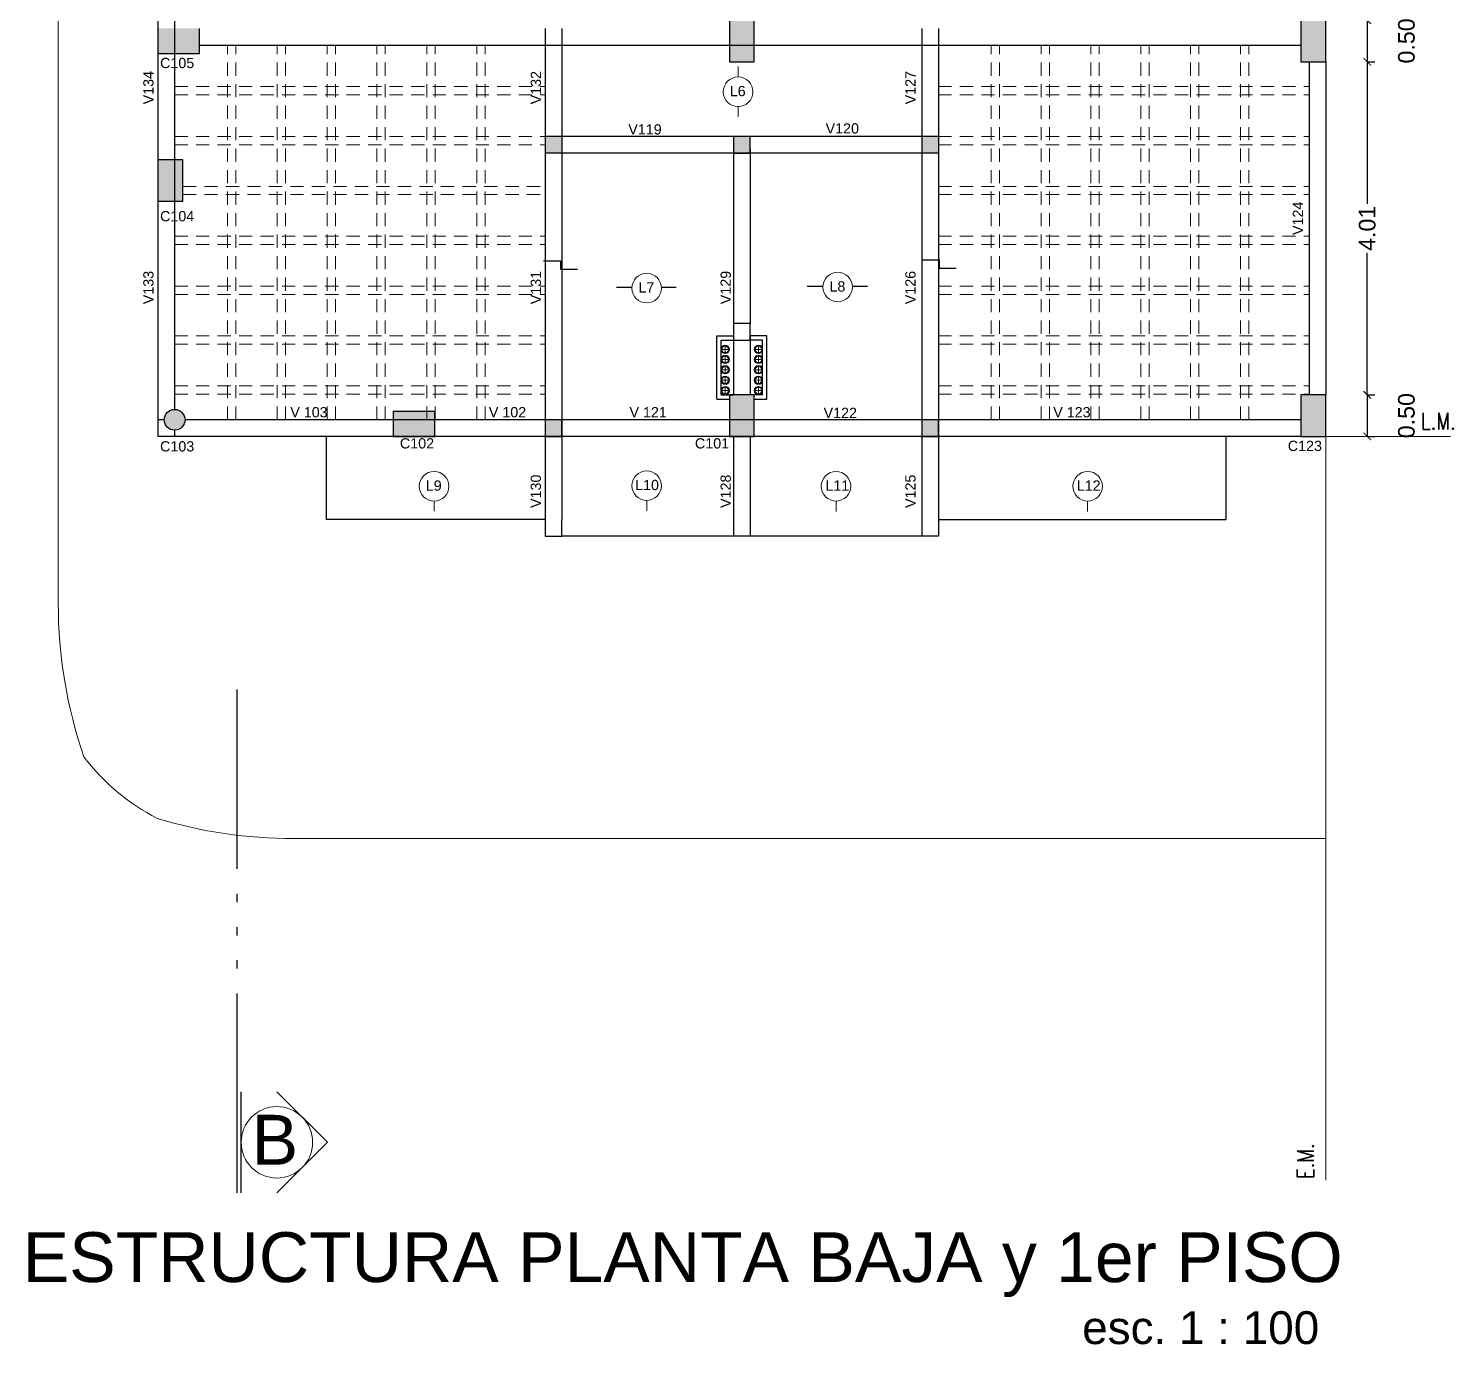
# Model space of a CAD drawing. Header units: millimetres. Extents: x 1578 to 2210, y 899 to 1032.
# Drawn here: x 2026.3 to 2043.44, y 975.7 to 991.54 of the extents above; entities that cross this region are included whole.
import ezdxf

# ---------------------------------------------------------------- set-up
doc = ezdxf.new("R2010")
doc.units = ezdxf.units.MM
doc.linetypes.add('ACAD_ISO05W100', pattern=[36, 24, -3, 0, -3, 0, -3, 0, -3])
doc.linetypes.add('HIDDEN2', pattern=[4.7625, 3.175, -1.5875])
for name, color, linetype, lineweight in [('COTAS', 7, 'Continuous', 15), ('ESTRUCTURA', 3, 'Continuous', 30), ('LINEA DE CORTE', 7, 'ACAD_ISO05W100', 60), ('MUROS', 1, 'Continuous', 30), ('PISOS', 9, 'Continuous', 9), ('TECHOS', 7, 'HIDDEN2', 15), ('TRAMAS', 7, 'Continuous', 15), ('UMBRALES', 7, 'Continuous', 18)]:
    doc.layers.add(name, color=color, linetype=linetype, lineweight=lineweight)
doc.layers.add('Hierros', color=252, linetype='Continuous')
doc.styles.add('ROMANS', font='romans', dxfattribs={"height": 0.06})
doc.styles.add('STYLE1', font='ARIAL.TTF')
doc.dimstyles.get("Standard").update_dxf_attribs({"dimscale": 0, "dimtxt": 0.2, "dimasz": 0.09, "dimexe": 0.09, "dimexo": 0.5, "dimgap": 0.05, "dimtad": 0, "dimzin": 0, "dimdsep": 46, "dimtxsty": 'STYLE1', "dimblk1": 'ARCHTICK', "dimblk2": 'ARCHTICK', "dimsah": 1, "dimcen": 0, "dimadec": 0, "dimazin": 0, "dimtfac": 1, "dimtofl": 0, "dimtmove": 2, "dimatfit": 3, "dimldrblk": 'ARCHTICK', "dimfxl": 1, "dimtolj": 1, "dimtzin": 0, "dimarcsym": 0})

# ---------------------------------------------------------------- blocks, each defined once
blk = doc.blocks.new('_ARCHTICK')
at = {"color": 0, "linetype": 'ByBlock', "const_width": 0.15}
blk.add_lwpolyline([(-0.5, -0.5), (0.5, 0.5)], dxfattribs=at)
blk = doc.blocks.new('*D324')
at = {"layer": 'COTAS', "color": 0, "lineweight": -2}
for p, q in [((2042.404, 991.64), (2042.494, 991.64)), ((2042.404, 991.64), (2042.404, 991.14)), ((2042.404, 991.14), (2042.494, 991.14))]:
    blk.add_line(p, q, dxfattribs=at)
at = {"layer": 'DEFPOINTS', "color": 0}
for p in [(2041.904, 991.64), (2041.904, 991.14), (2042.404, 991.14)]:
    blk.add_point(p, dxfattribs=at)
at = {"layer": 'COTAS', "color": 0, "lineweight": -2, "xscale": 0.09, "yscale": 0.09, "zscale": 0.09}
for p, rotation in [((2042.404, 991.64), 90), ((2042.404, 991.14), 270)]:
    blk.add_blockref('_ARCHTICK', p, dxfattribs=dict(at, rotation=rotation))
at = {"layer": 'COTAS', "color": 0, "insert": (2042.876, 991.39), "char_height": 0.2, "attachment_point": 5, "rotation": 90, "style": 'STYLE1'}
blk.add_mtext('\\A1;0.50', dxfattribs=at)
blk = doc.blocks.new('*D325')
at = {"layer": 'COTAS', "color": 0, "lineweight": -2}
for p, q in [((2042.404, 991.14), (2042.494, 991.14)), ((2042.404, 991.14), (2042.404, 989.429)), ((2042.404, 987.13), (2042.404, 988.84)), ((2042.404, 987.13), (2042.494, 987.13))]:
    blk.add_line(p, q, dxfattribs=at)
at = {"layer": 'DEFPOINTS', "color": 0}
for p in [(2041.904, 991.14), (2041.904, 987.13), (2042.404, 987.13)]:
    blk.add_point(p, dxfattribs=at)
at = {"layer": 'COTAS', "color": 0, "lineweight": -2, "xscale": 0.09, "yscale": 0.09, "zscale": 0.09}
for p, rotation in [((2042.404, 991.14), 90), ((2042.404, 987.13), 270)]:
    blk.add_blockref('_ARCHTICK', p, dxfattribs=dict(at, rotation=rotation))
at = {"layer": 'COTAS', "color": 0, "insert": (2042.404, 989.135), "char_height": 0.2, "attachment_point": 5, "rotation": 90, "style": 'STYLE1'}
blk.add_mtext('\\A1;4.01', dxfattribs=at)
blk = doc.blocks.new('*D326')
at = {"layer": 'COTAS', "color": 0, "lineweight": -2}
for p, q in [((2042.404, 987.13), (2042.494, 987.13)), ((2042.404, 987.13), (2042.404, 986.63)), ((2042.404, 986.63), (2042.494, 986.63))]:
    blk.add_line(p, q, dxfattribs=at)
at = {"layer": 'DEFPOINTS', "color": 0}
for p in [(2041.904, 987.13), (2041.904, 986.63), (2042.404, 986.63)]:
    blk.add_point(p, dxfattribs=at)
at = {"layer": 'COTAS', "color": 0, "lineweight": -2, "xscale": 0.09, "yscale": 0.09, "zscale": 0.09}
for p, rotation in [((2042.404, 987.13), 90), ((2042.404, 986.63), 270)]:
    blk.add_blockref('_ARCHTICK', p, dxfattribs=dict(at, rotation=rotation))
at = {"layer": 'COTAS', "color": 0, "insert": (2042.876, 986.88), "char_height": 0.2, "attachment_point": 5, "rotation": 90, "style": 'STYLE1'}
blk.add_mtext('\\A1;0.50', dxfattribs=at)

msp = doc.modelspace()

# ---------------------------------------------------------------- hatches: boundary and pattern name
at = {"layer": 'PISOS', "ltscale": 0.05}
h = msp.add_hatch(color=256, dxfattribs=at)
h.paths.add_polyline_path([(2041.604, 986.63), (2041.904, 986.63), (2041.904, 987.13), (2041.604, 987.13)])
h.paths.add_polyline_path([(2034.729, 986.63), (2035.029, 986.63), (2035.029, 987.13), (2034.979, 987.13), (2034.729, 987.13)])
h.paths.add_polyline_path([(2030.684, 986.93), (2030.684, 986.63), (2031.184, 986.63), (2031.184, 986.93)])
h.paths.add_polyline_path([(2027.854, 989.46), (2028.154, 989.46), (2028.154, 989.96), (2027.854, 989.96)])
h.paths.add_polyline_path([(2028.354, 991.24), (2028.354, 991.54), (2027.854, 991.54), (2027.854, 991.24)])
h.paths.add_polyline_path([(2027.854, 997.073), (2027.854, 996.773), (2028.354, 996.773), (2028.354, 997.073)])
h.paths.add_polyline_path([(2035.029, 994.723), (2034.729, 994.723), (2034.729, 994.223), (2035.029, 994.223)])
h.paths.add_polyline_path([(2034.729, 997.173), (2034.729, 996.673), (2035.029, 996.673), (2035.029, 997.173)])
h.paths.add_polyline_path([(2034.729, 991.14), (2035.029, 991.14), (2035.029, 991.64), (2034.729, 991.64)])
h.paths.add_polyline_path([(2041.604, 996.673), (2041.904, 996.673), (2041.904, 997.173), (2041.604, 997.173)])
h.paths.add_polyline_path([(2041.604, 1002.34), (2041.904, 1002.34), (2041.904, 1002.84), (2041.604, 1002.84)])
h.paths.add_polyline_path([(2041.604, 1006.29), (2041.904, 1006.29), (2041.904, 1006.79), (2041.604, 1006.79)])
h.paths.add_polyline_path([(2034.729, 1006.29), (2035.029, 1006.29), (2035.029, 1006.79), (2034.729, 1006.79)])
h.paths.add_polyline_path([(2028.354, 1006.79), (2027.854, 1006.79), (2027.854, 1006.49), (2028.354, 1006.49)])
for points in [[(2041.904, 991.64), (2041.604, 991.64), (2041.604, 991.14), (2041.904, 991.14)], [(2027.929, 986.83, 1), (2028.179, 986.83, 1)]]:
    msp.add_hatch(color=256, dxfattribs=at).paths.add_polyline_path(points)
h = msp.add_hatch(color=256, dxfattribs=at)
h.paths.add_polyline_path([(2032.714, 986.83), (2032.514, 986.83), (2032.514, 986.63), (2032.714, 986.63)])
h.paths.add_polyline_path([(2032.714, 990.24), (2032.514, 990.24), (2032.514, 990.04), (2032.714, 990.04)])
h.paths.add_polyline_path([(2037.244, 990.24), (2037.044, 990.24), (2037.044, 990.04), (2037.244, 990.04)])
h.paths.add_polyline_path([(2037.244, 986.83), (2037.044, 986.83), (2037.044, 986.63), (2037.244, 986.63)])
h.paths.add_polyline_path([(2034.979, 990.24), (2034.779, 990.24), (2034.779, 990.04), (2034.979, 990.04)])

# ---------------------------------------------------------------- linework, layer by layer
at = {"layer": 'COTAS'}
for p, q in [((2034.834, 990.956), (2034.834, 991.081)), ((2034.834, 990.475), (2034.834, 990.6)), ((2031.176, 985.729), (2031.176, 985.854)), ((2033.734, 985.734), (2033.734, 985.859)), ((2036.012, 985.727), (2036.012, 985.852)), ((2039.04, 985.727), (2039.04, 985.852))]:
    msp.add_line(p, q, dxfattribs=at)
at = {"layer": 'COTAS', "ltscale": 0.1}
for p, q in [((2034.629, 987.678), (2034.729, 987.678)), ((2034.679, 987.628), (2034.679, 987.728)), ((2034.679, 987.507), (2034.679, 987.607)), ((2035.129, 987.678), (2035.029, 987.678)), ((2035.079, 987.628), (2035.079, 987.728)), ((2035.079, 987.507), (2035.079, 987.607)), ((2034.629, 987.557), (2034.729, 987.557)), ((2034.629, 987.432), (2034.729, 987.432)), ((2034.679, 987.382), (2034.679, 987.482)), ((2035.129, 987.557), (2035.029, 987.557)), ((2035.129, 987.432), (2035.029, 987.432)), ((2035.079, 987.382), (2035.079, 987.482)), ((2034.629, 987.307), (2034.729, 987.307)), ((2034.679, 987.257), (2034.679, 987.357)), ((2035.129, 987.307), (2035.029, 987.307)), ((2035.079, 987.257), (2035.079, 987.357)), ((2034.629, 987.182), (2034.729, 987.182)), ((2034.679, 987.132), (2034.679, 987.232)), ((2035.129, 987.182), (2035.029, 987.182)), ((2035.079, 987.132), (2035.079, 987.232))]:
    msp.add_line(p, q, dxfattribs=at)
at = {"layer": 'COTAS', "ltscale": 0.05}
for p, q in [((2034.579, 987.34), (2034.579, 987.201)), ((2034.579, 987.34), (2034.579, 987.201)), ((2042.404, 986.63), (2042.715, 986.63))]:
    msp.add_line(p, q, dxfattribs=at)
for centre in [(2034.834, 990.778), (2033.734, 988.415), (2036.032, 988.428), (2031.176, 986.03), (2033.734, 986.037), (2036.012, 986.03), (2039.04, 986.03)]:
    msp.add_circle(centre, 0.178, dxfattribs=at)
at = {"layer": 'COTAS', "ltscale": 0.1}
msp.add_circle((2029.285, 978.134), 0.43, dxfattribs=at)
at = {"layer": 'ESTRUCTURA'}
for p, q in [((2027.854, 1006.54), (2027.854, 990.01)), ((2028.054, 1006.54), (2028.054, 990.01))]:
    msp.add_line(p, q, dxfattribs=at)
at = {"layer": 'ESTRUCTURA', "ltscale": 0.05}
for p, q in [((2027.854, 1006.49), (2027.854, 986.63)), ((2028.054, 1005.19), (2028.054, 986.955)), ((2034.729, 991.64), (2034.729, 991.14)), ((2035.029, 991.14), (2035.029, 991.64)), ((2041.604, 991.64), (2041.604, 991.14)), ((2041.904, 991.14), (2041.904, 991.64)), ((2027.854, 991.54), (2027.854, 991.24)), ((2028.354, 991.24), (2028.354, 991.54)), ((2032.514, 991.54), (2032.514, 985.63)), ((2032.714, 991.54), (2032.714, 985.63)), ((2037.044, 991.54), (2037.044, 986.83)), ((2037.244, 991.54), (2037.244, 986.83)), ((2027.854, 991.24), (2028.354, 991.24)), ((2028.354, 991.34), (2041.604, 991.34)), ((2034.729, 991.14), (2035.029, 991.14)), ((2041.604, 991.14), (2041.904, 991.14)), ((2041.704, 991.14), (2041.704, 987.13)), ((2041.904, 991.14), (2041.904, 987.13)), ((2037.244, 990.24), (2032.514, 990.24)), ((2034.779, 990.24), (2034.779, 990.04)), ((2034.979, 990.24), (2034.779, 990.24)), ((2034.979, 990.04), (2034.979, 990.24)), ((2037.244, 990.04), (2032.514, 990.04)), ((2034.779, 990.09), (2034.779, 987.99)), ((2034.779, 990.04), (2034.979, 990.04)), ((2034.979, 990.09), (2034.979, 987.99)), ((2028.154, 989.96), (2027.854, 989.96)), ((2028.154, 989.46), (2028.154, 989.96)), ((2027.854, 989.46), (2028.154, 989.46)), ((2034.779, 987.99), (2034.779, 987.79)), ((2034.979, 987.99), (2034.779, 987.99)), ((2034.979, 987.79), (2034.979, 987.99)), ((2034.779, 987.79), (2034.979, 987.79)), ((2035.029, 987.13), (2034.729, 987.13)), ((2034.729, 987.13), (2034.729, 986.63)), ((2035.029, 987.13), (2034.729, 987.13)), ((2035.029, 986.63), (2035.029, 987.13)), ((2041.904, 987.13), (2041.604, 987.13)), ((2041.604, 987.13), (2041.604, 986.63)), ((2041.904, 986.63), (2041.904, 987.13)), ((2030.684, 986.93), (2030.684, 986.63)), ((2031.184, 986.93), (2030.684, 986.93)), ((2031.184, 986.63), (2031.184, 986.93)), ((2027.929, 986.83), (2027.854, 986.83)), ((2041.604, 986.83), (2028.179, 986.83)), ((2041.604, 986.83), (2031.184, 986.83)), ((2032.514, 986.83), (2032.514, 986.63)), ((2032.714, 986.83), (2032.514, 986.83)), ((2032.714, 986.63), (2032.714, 986.83)), ((2037.044, 986.83), (2037.044, 985.43)), ((2037.044, 986.83), (2037.044, 986.63)), ((2037.244, 986.83), (2037.044, 986.83)), ((2037.244, 986.83), (2037.244, 985.43)), ((2037.244, 986.63), (2037.244, 986.83)), ((2041.604, 986.63), (2027.854, 986.63)), ((2028.054, 986.705), (2028.054, 986.63)), ((2029.879, 986.63), (2029.879, 985.63)), ((2030.684, 986.63), (2031.184, 986.63)), ((2032.514, 986.63), (2032.714, 986.63)), ((2034.729, 986.63), (2035.029, 986.63)), ((2034.779, 986.63), (2034.779, 985.43)), ((2034.979, 986.63), (2034.979, 985.43)), ((2037.044, 986.63), (2037.244, 986.63)), ((2040.704, 986.63), (2040.704, 985.63)), ((2041.604, 986.63), (2041.904, 986.63)), ((2032.514, 985.63), (2029.879, 985.63)), ((2032.514, 985.63), (2032.514, 985.43)), ((2032.714, 985.43), (2032.714, 985.63)), ((2037.244, 985.63), (2040.704, 985.63)), ((2032.514, 985.43), (2032.714, 985.43)), ((2037.244, 985.43), (2032.714, 985.43))]:
    msp.add_line(p, q, dxfattribs=at)
at = {"layer": 'ESTRUCTURA', "ltscale": 0.1}
msp.add_circle((2028.054, 986.83), 0.125, dxfattribs=at)
at = {"layer": 'Hierros'}
for p, q in [((2033.369, 988.425), (2033.552, 988.425)), ((2033.908, 988.425), (2034.09, 988.425)), ((2035.667, 988.437), (2035.85, 988.437)), ((2036.206, 988.437), (2036.389, 988.437))]:
    msp.add_line(p, q, dxfattribs=at)
at = {"layer": 'LINEA DE CORTE', "lineweight": -2, "ltscale": 0.1}
msp.add_line((2028.805, 977.525), (2028.805, 983.583), dxfattribs=at)
at = {"layer": 'MUROS'}
for p, q in [((2032.491, 988.743), (2032.696, 988.743)), ((2032.696, 988.743), (2032.696, 988.643)), ((2032.696, 988.643), (2032.9, 988.643)), ((2037.048, 988.756), (2037.252, 988.756)), ((2037.252, 988.756), (2037.252, 988.656)), ((2037.252, 988.656), (2037.457, 988.656)), ((2034.579, 987.08), (2034.579, 987.84)), ((2034.579, 987.84), (2034.779, 987.84)), ((2034.629, 987.13), (2034.629, 987.79)), ((2034.629, 987.79), (2034.779, 987.79)), ((2034.779, 987.84), (2034.779, 987.13)), ((2034.979, 987.84), (2034.979, 987.13)), ((2035.179, 987.84), (2034.979, 987.84)), ((2035.129, 987.79), (2034.979, 987.79)), ((2035.129, 987.13), (2035.129, 987.79)), ((2035.179, 987.08), (2035.179, 987.84)), ((2034.779, 987.73), (2034.779, 987.13)), ((2034.979, 987.73), (2034.979, 987.13)), ((2034.629, 987.13), (2034.779, 987.13)), ((2035.129, 987.13), (2034.979, 987.13)), ((2034.579, 987.08), (2034.729, 987.08)), ((2035.029, 987.08), (2035.179, 987.08)), ((2037.244, 986.83), (2037.044, 986.83))]:
    msp.add_line(p, q, dxfattribs=at)
at = {"layer": 'MUROS', "color": 0, "ltscale": 0.15}
for p, q in [((2028.855, 977.525), (2028.855, 978.742)), ((2029.285, 978.742), (2029.894, 978.134)), ((2029.285, 977.525), (2029.894, 978.134))]:
    msp.add_line(p, q, dxfattribs=at)
at = {"layer": 'TECHOS', "ltscale": 0.05}
for p, q in [((2028.689, 986.83), (2028.689, 991.34)), ((2028.789, 986.83), (2028.789, 991.34)), ((2029.289, 986.83), (2029.289, 991.34)), ((2029.389, 986.83), (2029.389, 991.34)), ((2029.889, 986.83), (2029.889, 991.34)), ((2029.989, 986.83), (2029.989, 991.34)), ((2030.489, 986.83), (2030.489, 991.34)), ((2030.589, 986.83), (2030.589, 991.34)), ((2031.089, 986.83), (2031.089, 991.34)), ((2031.189, 986.83), (2031.189, 991.34)), ((2031.689, 986.83), (2031.689, 991.34)), ((2031.789, 986.83), (2031.789, 991.34)), ((2037.879, 986.83), (2037.879, 991.34)), ((2037.979, 986.83), (2037.979, 991.34)), ((2038.479, 986.83), (2038.479, 991.34)), ((2038.579, 986.83), (2038.579, 991.34)), ((2039.079, 986.83), (2039.079, 991.34)), ((2039.179, 986.83), (2039.179, 991.34)), ((2039.679, 986.83), (2039.679, 991.34)), ((2039.779, 986.83), (2039.779, 991.34)), ((2040.279, 986.83), (2040.279, 991.34)), ((2040.379, 986.83), (2040.379, 991.34)), ((2040.879, 986.83), (2040.879, 991.34)), ((2040.979, 986.83), (2040.979, 991.34)), ((2028.054, 990.84), (2032.514, 990.84)), ((2028.054, 990.74), (2032.514, 990.74)), ((2037.244, 990.84), (2041.704, 990.84)), ((2037.244, 990.74), (2041.704, 990.74)), ((2028.054, 990.24), (2032.514, 990.24)), ((2037.244, 990.24), (2041.704, 990.24)), ((2028.054, 990.14), (2032.514, 990.14)), ((2037.244, 990.14), (2041.704, 990.14)), ((2028.154, 989.64), (2032.514, 989.64)), ((2028.154, 989.54), (2032.514, 989.54)), ((2037.244, 989.64), (2041.704, 989.64)), ((2037.244, 989.54), (2041.704, 989.54)), ((2028.054, 989.04), (2032.514, 989.04)), ((2037.244, 989.04), (2041.704, 989.04)), ((2028.054, 988.94), (2032.514, 988.94)), ((2037.244, 988.94), (2041.704, 988.94)), ((2028.054, 988.44), (2032.514, 988.44)), ((2028.054, 988.34), (2032.514, 988.34)), ((2037.244, 988.44), (2041.704, 988.44)), ((2037.244, 988.34), (2041.704, 988.34)), ((2028.054, 987.84), (2032.514, 987.84)), ((2037.244, 987.84), (2041.704, 987.84)), ((2028.054, 987.74), (2032.514, 987.74)), ((2037.244, 987.74), (2041.704, 987.74)), ((2028.054, 987.24), (2032.514, 987.24)), ((2028.054, 987.14), (2032.514, 987.14)), ((2037.244, 987.24), (2041.704, 987.24)), ((2037.244, 987.14), (2041.704, 987.14))]:
    msp.add_line(p, q, dxfattribs=at)
at = {"layer": 'TRAMAS'}
for p, q in [((2026.654, 984.62), (2026.654, 1006.79)), ((2041.904, 986.63), (2041.904, 977.677)), ((2041.904, 981.79), (2029.484, 981.79))]:
    msp.add_line(p, q, dxfattribs=at)
at = {"layer": 'TRAMAS', "ltscale": 0.1}
for centre, radius in [((2034.679, 987.678), 0.05), ((2034.679, 987.557), 0.05), ((2034.679, 987.678), 0.0396), ((2035.079, 987.678), 0.05), ((2035.079, 987.557), 0.05), ((2035.079, 987.678), 0.0396), ((2034.679, 987.432), 0.05), ((2034.679, 987.557), 0.0396), ((2034.679, 987.432), 0.0396), ((2035.079, 987.432), 0.05), ((2035.079, 987.557), 0.0396), ((2035.079, 987.432), 0.0396), ((2034.679, 987.307), 0.05), ((2034.679, 987.307), 0.0396), ((2035.079, 987.307), 0.05), ((2035.079, 987.307), 0.0396), ((2034.679, 987.182), 0.05), ((2034.679, 987.182), 0.0396), ((2035.079, 987.182), 0.05), ((2035.079, 987.182), 0.0396)]:
    msp.add_circle(centre, radius, dxfattribs=at)
at = {"layer": 'TRAMAS'}
for centre, radius, start, end in [((2032.334, 984.62), 5.68, 180, 198.9608), ((2029.009, 984.31), 2.558, 216.8891, 242.9563), ((2029.484, 987.47), 5.68, 253.2292, 270)]:
    msp.add_arc(centre, radius, start, end, dxfattribs=at)
at = {"layer": 'UMBRALES'}
msp.add_line((2043.404, 986.63), (2041.904, 986.63), dxfattribs=at)

# ---------------------------------------------------------------- texts
at = {"layer": 'COTAS', "style": 'STYLE1'}
for s, p in [('C105', (2027.879, 991.063)), ('L6', (2034.734, 990.725)), ('V119', (2033.513, 990.264)), ('V120', (2035.887, 990.276)), ('C104', (2027.879, 989.219)), ('L7', (2033.634, 988.362)), ('L8', (2035.933, 988.374)), ('V 103', (2029.446, 986.86)), ('V 102', (2031.835, 986.86)), ('V 121', (2033.527, 986.86)), ('V122', (2035.863, 986.852)), ('V 123', (2038.626, 986.86)), ('C102', (2030.765, 986.485)), ('C101', (2034.315, 986.485)), ('C123', (2041.448, 986.455)), ('C103', (2027.879, 986.449)), ('L9', (2031.076, 985.977)), ('L10', (2033.595, 985.984)), ('L11', (2035.884, 985.977)), ('L12', (2038.909, 985.977))]:
    msp.add_text(s, height=0.1231, dxfattribs=at).set_placement(p)
for s, p in [('V134', (2027.8, 990.627)), ('V132', (2032.462, 990.627)), ('V127', (2036.969, 990.627)), ('V124', (2041.631, 989.054)), ('V133', (2027.8, 988.221)), ('V131', (2032.462, 988.221)), ('V129', (2034.746, 988.221)), ('V126', (2036.969, 988.221)), ('V130', (2032.462, 985.769)), ('V128', (2034.746, 985.769)), ('V125', (2036.969, 985.769))]:
    msp.add_text(s, height=0.1231, rotation=90, dxfattribs=at).set_placement(p)
at = {"layer": 'COTAS', "style": 'ROMANS', "width": 0.8}
msp.add_text('L.M.', height=0.2, dxfattribs=at).set_placement((2043.051, 986.715))
msp.add_text('E.M.', height=0.2, rotation=90, dxfattribs=at).set_placement((2041.761, 977.69))
at = {"layer": 'MUROS', "color": 0, "ltscale": 0.15, "style": 'STYLE1'}
msp.add_text('B', height=0.6, dxfattribs=at).set_placement((2028.982, 977.865))
at = {"layer": 'MUROS', "color": 0, "style": 'STYLE1'}
for s, height, p in [(' ESTRUCTURA PLANTA BAJA y 1er PISO', 0.6, (2025.994, 976.452)), ('esc. 1 : 100', 0.39492, (2038.974, 975.706))]:
    msp.add_text(s, height=height, dxfattribs=at).set_placement(p)

# ---------------------------------------------------------------- dimensions: what is measured, and where the dimension line sits
at = {"layer": 'COTAS'}
for base, p1, p2, picture, middle in [((2042.404, 991.14), (2041.904, 991.64), (2041.904, 991.14), '*D324', (2042.876, 991.39)), ((2042.404, 987.13), (2041.904, 991.14), (2041.904, 987.13), '*D325', (2042.404, 989.135)), ((2042.404, 986.63), (2041.904, 987.13), (2041.904, 986.63), '*D326', (2042.876, 986.88))]:
    dim = msp.add_linear_dim(base=base, p1=p1, p2=p2, angle=90, dimstyle='Standard', override={"dimscale": 1}, dxfattribs=at)
    dim.commit()
    dim.dimension.update_dxf_attribs({"geometry": picture, "text_midpoint": middle})

doc.saveas('drawing.dxf')
